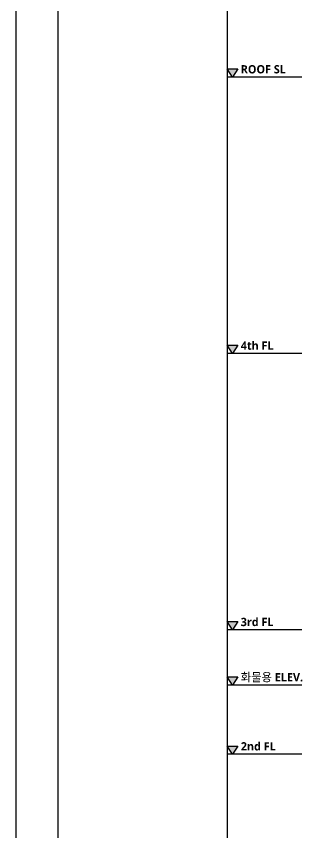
# Model space of a CAD drawing. Header units: millimetres. Extents: x 0 to 356400, y 0 to 68257.
# Drawn here: x 267300 to 277625, y 23196 to 52736 of the extents above; entities that cross this region are included whole.
import ezdxf

# ---------------------------------------------------------------- set-up
doc = ezdxf.new("R2010")
doc.units = ezdxf.units.MM
doc.header["$LTSCALE"] = 75
doc.layers.add('A-ANNO-TEXT1', color=7, linetype='Continuous')
doc.layers.add('A-ST-AXIS-DIM', color=7, linetype='Continuous')
doc.layers.add('Defpoint', color=161, linetype='Continuous', plot=False)
doc.layers.add('G(그리드1)', color=185, linetype='Continuous', plot=False)
doc.styles.add('SH_대대리576', font='')
doc.styles.get('SH_대대리576').set_extended_font_data('NanumGothic', bold=True)

# ---------------------------------------------------------------- blocks, each defined once
blk = doc.blocks.new('Level - GL_Architecture-538196-단면도-1')
at = {"layer": 'A-ST-AXIS-DIM'}
blk.add_hatch(color=256, dxfattribs=at).paths.add_polyline_path([(-50691, 1188), (-49899, 0), (-49107, 1188)], flags=0)
for p, q in [((-50691, 1188), (-49107, 1188)), ((-49899, 0), (-50691, 1188)), ((-49107, 1188), (-49899, 0)), ((-39756, 0), (-50691, 0))]:
    blk.add_line(p, q, dxfattribs=at)

msp = doc.modelspace()

# ---------------------------------------------------------------- linework, layer by layer
at = {"layer": 'Defpoint'}
for points in [[(311850, 63000), (311850, 0), (267300, 0), (267300, 63000)], [(268800, 61500), (268800, 8250), (310350, 8250), (310350, 61500)]]:
    msp.add_lwpolyline(points, close=True, dxfattribs=at)
at = {"layer": 'G(그리드1)'}
msp.add_lwpolyline([(301525, 59900), (274925, 59900), (274925, 3600), (301525, 3600)], close=True, dxfattribs=at)

# ---------------------------------------------------------------- block references
at = {"layer": 'A-ST-AXIS-DIM', "xscale": 0.2469135802469135, "yscale": 0.2469135802469135, "zscale": 0.2469135802469135}
for p in [(287441.2, 50538.6), (287441.2, 50538.6), (287441.2, 40538.6), (287441.2, 40538.6), (287441.2, 30538.6), (287441.2, 30538.6), (287441.2, 28538.6), (287441.2, 28538.6), (287441.2, 26038.6), (287441.2, 26038.6)]:
    msp.add_blockref('Level - GL_Architecture-538196-단면도-1', p, dxfattribs=at)

# ---------------------------------------------------------------- texts
at = {"layer": 'A-ANNO-TEXT1', "style": 'SH_대대리576'}
for s, p in [('ROOF SL', (275420.6, 50670.1)), ('4th FL', (275420.6, 40670.1)), ('3rd FL', (275420.6, 30670.1)), ('화물용 ELEV. PIT FL', (275420.6, 28670.1)), ('2nd FL', (275420.6, 26170.1))]:
    msp.add_text(s, height=300, dxfattribs=at).set_placement(p)

doc.saveas('drawing.dxf')
